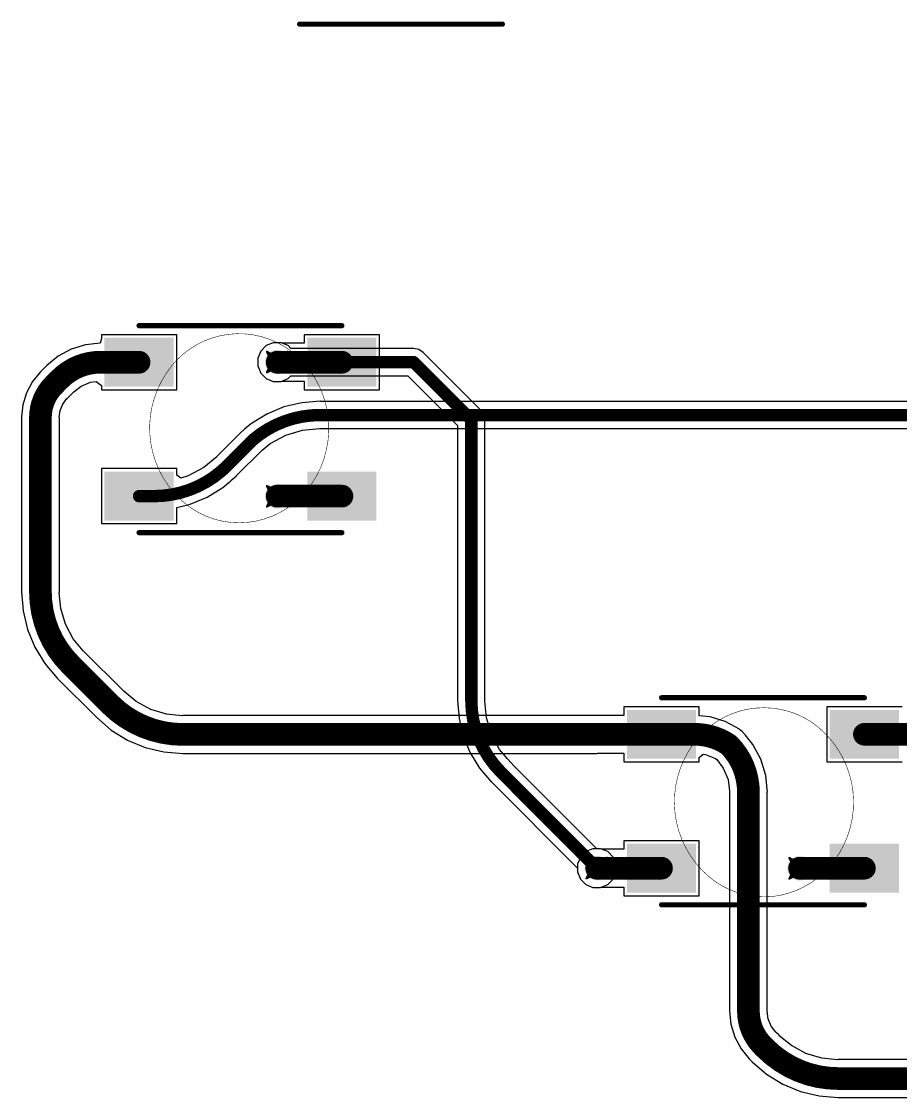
# Model space of a CAD drawing. Header units: inches. Extents: x -11 to 1110, y -7 to 455.
# Drawn here: x 484.44 to 506.11, y 206.9 to 233.42 of the extents above; entities that cross this region are included whole.
import ezdxf

# ---------------------------------------------------------------- set-up
doc = ezdxf.new("R2010")
doc.units = ezdxf.units.IN
for name, color, linetype in [('Bottom Layer', 5, 'Continuous'), ('Drill Drawing', 1, 'Continuous'), ('Mechanical 7', 56, 'Continuous'), ('Top Layer', 1, 'Continuous'), ('Top Overlay', 2, 'Continuous'), ('Top Paste', 8, 'Continuous'), ('Top Solder', 216, 'Continuous'), ('Via Holes', 16, 'Continuous')]:
    doc.layers.add(name, color=color, linetype=linetype)

msp = doc.modelspace()

# ---------------------------------------------------------------- hatches: boundary and pattern name
at = {"layer": 'Bottom Layer'}
h = msp.add_hatch(color=5, dxfattribs=at)
edge = h.paths.add_edge_path()
edge.add_arc((490.746, 225.028), 0.3, 0, 360)
h = msp.add_hatch(color=5, dxfattribs=at)
edge = h.paths.add_edge_path()
edge.add_arc((490.746, 221.721), 0.3, 0, 360)
h = msp.add_hatch(color=5, dxfattribs=at)
edge = h.paths.add_edge_path()
edge.add_arc((498.624, 212.558), 0.3, 0, 360)
h = msp.add_hatch(color=5, dxfattribs=at)
edge = h.paths.add_edge_path()
edge.add_arc((503.624, 212.551), 0.3, 0, 360)
at = {"layer": 'Top Layer'}
for points in [[(486.592, 225.524), (488.092, 225.524), (488.092, 224.524), (486.592, 224.524)], [(493.092, 224.524), (491.592, 224.524), (491.592, 225.524), (493.092, 225.524)], [(486.592, 222.224), (488.092, 222.224), (488.092, 221.224), (486.592, 221.224)], [(491.592, 222.224), (493.092, 222.224), (493.092, 221.224), (491.592, 221.224)], [(499.47, 216.355), (500.97, 216.355), (500.97, 215.355), (499.47, 215.355)], [(505.97, 215.355), (504.47, 215.355), (504.47, 216.355), (505.97, 216.355)], [(499.47, 213.055), (500.97, 213.055), (500.97, 212.055), (499.47, 212.055)], [(504.47, 213.055), (505.97, 213.055), (505.97, 212.055), (504.47, 212.055)]]:
    msp.add_hatch(color=1, dxfattribs=at).paths.add_polyline_path(points)
h = msp.add_hatch(color=1, dxfattribs=at)
edge = h.paths.add_edge_path()
edge.add_arc((490.746, 225.028), 0.3, 0, 360)
h = msp.add_hatch(color=1, dxfattribs=at)
edge = h.paths.add_edge_path()
edge.add_arc((490.746, 221.721), 0.3, 0, 360)
h = msp.add_hatch(color=1, dxfattribs=at)
edge = h.paths.add_edge_path()
edge.add_arc((498.624, 212.558), 0.3, 0, 360)
h = msp.add_hatch(color=1, dxfattribs=at)
edge = h.paths.add_edge_path()
edge.add_arc((503.624, 212.551), 0.3, 0, 360)
at = {"layer": 'Top Paste'}
for points in [[(486.592, 225.524), (488.092, 225.524), (488.092, 224.524), (486.592, 224.524)], [(493.092, 224.524), (491.592, 224.524), (491.592, 225.524), (493.092, 225.524)], [(486.592, 222.224), (488.092, 222.224), (488.092, 221.224), (486.592, 221.224)], [(491.592, 222.224), (493.092, 222.224), (493.092, 221.224), (491.592, 221.224)], [(499.47, 216.355), (500.97, 216.355), (500.97, 215.355), (499.47, 215.355)], [(505.97, 215.355), (504.47, 215.355), (504.47, 216.355), (505.97, 216.355)], [(499.47, 213.055), (500.97, 213.055), (500.97, 212.055), (499.47, 212.055)], [(504.47, 213.055), (505.97, 213.055), (505.97, 212.055), (504.47, 212.055)]]:
    msp.add_hatch(color=8, dxfattribs=at).paths.add_polyline_path(points)
at = {"layer": 'Top Solder'}
for points in [[(486.49, 225.626), (488.194, 225.626), (488.194, 224.423), (486.49, 224.423)], [(493.194, 224.423), (491.49, 224.423), (491.49, 225.626), (493.194, 225.626)], [(486.49, 222.326), (488.194, 222.326), (488.194, 221.123), (486.49, 221.123)], [(491.49, 222.326), (493.194, 222.326), (493.194, 221.123), (491.49, 221.123)], [(499.368, 216.456), (501.071, 216.456), (501.071, 215.253), (499.368, 215.253)], [(506.071, 215.253), (504.368, 215.253), (504.368, 216.456), (506.071, 216.456)], [(499.368, 213.156), (501.071, 213.156), (501.071, 211.953), (499.368, 211.953)], [(504.368, 213.156), (506.071, 213.156), (506.071, 211.953), (504.368, 211.953)]]:
    msp.add_hatch(color=216, dxfattribs=at).paths.add_polyline_path(points)
at = {"layer": 'Via Holes'}
h = msp.add_hatch(color=7, dxfattribs=at)
edge = h.paths.add_edge_path()
edge.add_arc((490.746, 225.028), 0.15, 0, 360)
h = msp.add_hatch(color=7, dxfattribs=at)
edge = h.paths.add_edge_path()
edge.add_arc((490.746, 221.721), 0.15, 0, 360)
h = msp.add_hatch(color=7, dxfattribs=at)
edge = h.paths.add_edge_path()
edge.add_arc((498.624, 212.558), 0.15, 0, 360)
h = msp.add_hatch(color=7, dxfattribs=at)
edge = h.paths.add_edge_path()
edge.add_arc((503.624, 212.551), 0.15, 0, 360)

# ---------------------------------------------------------------- linework, layer by layer
at = {"layer": 'Bottom Layer'}
for p, q in [((490.476, 225.433), (490.341, 225.298)), ((490.651, 225.505), (490.476, 225.433)), ((490.841, 225.505), (490.651, 225.505)), ((491.017, 225.433), (490.841, 225.505)), ((491.085, 225.364), (491.017, 225.433)), ((490.341, 225.298), (490.269, 225.123)), ((490.269, 225.123), (490.269, 224.933)), ((494.107, 225.364), (491.085, 225.364)), ((494.236, 225.339), (494.107, 225.364)), ((494.345, 225.266), (494.236, 225.339)), ((495.77, 223.841), (494.345, 225.266)), ((490.269, 224.933), (490.341, 224.757)), ((490.341, 224.757), (490.476, 224.623)), ((490.476, 224.623), (490.651, 224.55)), ((490.841, 224.55), (491.017, 224.623)), ((491.017, 224.623), (491.085, 224.691)), ((491.085, 224.691), (493.967, 224.691)), ((493.967, 224.691), (495.195, 223.463)), ((490.651, 224.55), (490.841, 224.55)), ((495.843, 223.732), (495.77, 223.841)), ((495.868, 223.603), (495.843, 223.732)), ((495.868, 216.687), (495.868, 223.603)), ((495.195, 223.463), (495.195, 216.687)), ((495.195, 216.687), (495.193, 216.687)), ((495.193, 216.687), (495.228, 216.243)), ((495.865, 216.673), (495.868, 216.687)), ((495.906, 216.264), (495.865, 216.673)), ((495.228, 216.243), (495.332, 215.809)), ((496.029, 215.857), (495.906, 216.264)), ((496.23, 215.482), (496.029, 215.857)), ((495.332, 215.809), (495.502, 215.397)), ((495.502, 215.397), (495.735, 215.017)), ((496.421, 215.249), (496.23, 215.482)), ((496.503, 215.156), (496.421, 215.249)), ((496.591, 215.068), (496.503, 215.156)), ((498.622, 213.036), (496.591, 215.068)), ((495.735, 215.017), (496.025, 214.678)), ((496.025, 214.678), (496.027, 214.68)), ((496.027, 214.68), (496.027, 214.68)), ((496.027, 214.68), (498.146, 212.56)), ((498.719, 213.036), (498.622, 213.036)), ((498.895, 212.963), (498.719, 213.036)), ((499.029, 212.829), (498.895, 212.963)), ((499.102, 212.653), (499.029, 212.829)), ((498.146, 212.56), (498.146, 212.463)), ((498.146, 212.463), (498.219, 212.288)), ((499.029, 212.288), (499.102, 212.463)), ((499.102, 212.463), (499.102, 212.653)), ((498.219, 212.288), (498.354, 212.153)), ((498.354, 212.153), (498.529, 212.08)), ((498.719, 212.08), (498.895, 212.153)), ((498.895, 212.153), (499.029, 212.288)), ((498.529, 212.08), (498.719, 212.08))]:
    msp.add_line(p, q, dxfattribs=at)
for points in [[(490.746, 225.028, 0.305, 0.305, 0), (494.107, 225.028, 0.305, 0.305, 0)], [(494.107, 225.028, 0.305, 0.305, 0), (495.532, 223.603, 0.305, 0.305, 0)], [(495.532, 216.687, 0.305, 0.305, 0), (495.532, 223.603, 0.305, 0.305, 0)], [(496.265, 214.918, 0.305, 0.305, -0.198912), (495.532, 216.687, 0.305, 0.305, 0)], [(496.265, 214.918, 0.305, 0.305, 0), (498.624, 212.558, 0.305, 0.305, 0)]]:
    msp.add_lwpolyline(points, format="xyseb", dxfattribs=at)
for points in [[(490.67, 225.028, 0.152, 0.152, 1), (490.823, 225.028, 0.152, 0.152, 1)], [(494.031, 225.028, 0.152, 0.152, 1), (494.183, 225.028, 0.152, 0.152, 1)], [(494.031, 225.028, 0.152, 0.152, 1), (494.183, 225.028, 0.152, 0.152, 1)], [(495.455, 223.603, 0.152, 0.152, 1), (495.608, 223.603, 0.152, 0.152, 1)], [(495.455, 223.603, 0.152, 0.152, 1), (495.608, 223.603, 0.152, 0.152, 1)], [(495.455, 216.687, 0.152, 0.152, 1), (495.608, 216.687, 0.152, 0.152, 1)], [(495.455, 216.687, 0.152, 0.152, 1), (495.608, 216.687, 0.152, 0.152, 1)], [(496.188, 214.918, 0.152, 0.152, 1), (496.341, 214.918, 0.152, 0.152, 1)], [(496.188, 214.918, 0.152, 0.152, 1), (496.341, 214.918, 0.152, 0.152, 1)], [(498.548, 212.558, 0.152, 0.152, 1), (498.7, 212.558, 0.152, 0.152, 1)]]:
    msp.add_lwpolyline(points, format="xyseb", close=True, dxfattribs=at)
at = {"layer": 'Drill Drawing'}
for points in [[(490.492, 225.282, 0.0508, 0.0508, 0), (490.746, 225.155, 0.0508, 0.0508, 0)], [(490.492, 225.282, 0.0508, 0.0508, 0), (490.619, 225.028, 0.0508, 0.0508, 0)], [(490.746, 225.155, 0.0508, 0.0508, 0), (491, 225.282, 0.0508, 0.0508, 0)], [(490.873, 225.028, 0.0508, 0.0508, 0), (491, 225.282, 0.0508, 0.0508, 0)], [(490.492, 224.774, 0.0508, 0.0508, 0), (490.619, 225.028, 0.0508, 0.0508, 0)], [(490.492, 224.774, 0.0508, 0.0508, 0), (490.746, 224.901, 0.0508, 0.0508, 0)], [(490.746, 224.901, 0.0508, 0.0508, 0), (491, 224.774, 0.0508, 0.0508, 0)], [(490.873, 225.028, 0.0508, 0.0508, 0), (491, 224.774, 0.0508, 0.0508, 0)], [(490.492, 221.975, 0.0508, 0.0508, 0), (490.746, 221.848, 0.0508, 0.0508, 0)], [(490.492, 221.975, 0.0508, 0.0508, 0), (490.619, 221.721, 0.0508, 0.0508, 0)], [(490.746, 221.848, 0.0508, 0.0508, 0), (491, 221.975, 0.0508, 0.0508, 0)], [(490.873, 221.721, 0.0508, 0.0508, 0), (491, 221.975, 0.0508, 0.0508, 0)], [(490.492, 221.467, 0.0508, 0.0508, 0), (490.619, 221.721, 0.0508, 0.0508, 0)], [(490.873, 221.721, 0.0508, 0.0508, 0), (491, 221.467, 0.0508, 0.0508, 0)], [(490.492, 221.467, 0.0508, 0.0508, 0), (490.746, 221.594, 0.0508, 0.0508, 0)], [(490.746, 221.594, 0.0508, 0.0508, 0), (491, 221.467, 0.0508, 0.0508, 0)], [(498.37, 212.812, 0.0508, 0.0508, 0), (498.624, 212.685, 0.0508, 0.0508, 0)], [(498.37, 212.812, 0.0508, 0.0508, 0), (498.497, 212.558, 0.0508, 0.0508, 0)], [(498.624, 212.685, 0.0508, 0.0508, 0), (498.878, 212.812, 0.0508, 0.0508, 0)], [(498.751, 212.558, 0.0508, 0.0508, 0), (498.878, 212.812, 0.0508, 0.0508, 0)], [(503.37, 212.805, 0.0508, 0.0508, 0), (503.624, 212.678, 0.0508, 0.0508, 0)], [(503.37, 212.805, 0.0508, 0.0508, 0), (503.497, 212.551, 0.0508, 0.0508, 0)], [(503.624, 212.678, 0.0508, 0.0508, 0), (503.878, 212.805, 0.0508, 0.0508, 0)], [(503.751, 212.551, 0.0508, 0.0508, 0), (503.878, 212.805, 0.0508, 0.0508, 0)], [(498.37, 212.304, 0.0508, 0.0508, 0), (498.497, 212.558, 0.0508, 0.0508, 0)], [(498.37, 212.304, 0.0508, 0.0508, 0), (498.624, 212.431, 0.0508, 0.0508, 0)], [(498.624, 212.431, 0.0508, 0.0508, 0), (498.878, 212.304, 0.0508, 0.0508, 0)], [(498.751, 212.558, 0.0508, 0.0508, 0), (498.878, 212.304, 0.0508, 0.0508, 0)], [(503.37, 212.297, 0.0508, 0.0508, 0), (503.497, 212.551, 0.0508, 0.0508, 0)], [(503.37, 212.297, 0.0508, 0.0508, 0), (503.624, 212.424, 0.0508, 0.0508, 0)], [(503.624, 212.424, 0.0508, 0.0508, 0), (503.878, 212.297, 0.0508, 0.0508, 0)], [(503.751, 212.551, 0.0508, 0.0508, 0), (503.878, 212.297, 0.0508, 0.0508, 0)]]:
    msp.add_lwpolyline(points, format="xyseb", dxfattribs=at)
for points in [[(490.48, 225.282, 0.0254, 0.0254, 1), (490.505, 225.282, 0.0254, 0.0254, 1)], [(490.48, 225.282, 0.0254, 0.0254, 1), (490.505, 225.282, 0.0254, 0.0254, 1)], [(490.734, 225.155, 0.0254, 0.0254, 1), (490.759, 225.155, 0.0254, 0.0254, 1)], [(490.734, 225.155, 0.0254, 0.0254, 1), (490.759, 225.155, 0.0254, 0.0254, 1)], [(490.988, 225.282, 0.0254, 0.0254, 1), (491.013, 225.282, 0.0254, 0.0254, 1)], [(490.988, 225.282, 0.0254, 0.0254, 1), (491.013, 225.282, 0.0254, 0.0254, 1)], [(490.607, 225.028, 0.0254, 0.0254, 1), (490.632, 225.028, 0.0254, 0.0254, 1)], [(490.607, 225.028, 0.0254, 0.0254, 1), (490.632, 225.028, 0.0254, 0.0254, 1)], [(490.734, 224.901, 0.0254, 0.0254, 1), (490.759, 224.901, 0.0254, 0.0254, 1)], [(490.734, 224.901, 0.0254, 0.0254, 1), (490.759, 224.901, 0.0254, 0.0254, 1)], [(490.861, 225.028, 0.0254, 0.0254, 1), (490.886, 225.028, 0.0254, 0.0254, 1)], [(490.861, 225.028, 0.0254, 0.0254, 1), (490.886, 225.028, 0.0254, 0.0254, 1)], [(490.48, 224.774, 0.0254, 0.0254, 1), (490.505, 224.774, 0.0254, 0.0254, 1)], [(490.48, 224.774, 0.0254, 0.0254, 1), (490.505, 224.774, 0.0254, 0.0254, 1)], [(490.988, 224.774, 0.0254, 0.0254, 1), (491.013, 224.774, 0.0254, 0.0254, 1)], [(490.988, 224.774, 0.0254, 0.0254, 1), (491.013, 224.774, 0.0254, 0.0254, 1)], [(490.48, 221.975, 0.0254, 0.0254, 1), (490.505, 221.975, 0.0254, 0.0254, 1)], [(490.48, 221.975, 0.0254, 0.0254, 1), (490.505, 221.975, 0.0254, 0.0254, 1)], [(490.988, 221.975, 0.0254, 0.0254, 1), (491.013, 221.975, 0.0254, 0.0254, 1)], [(490.988, 221.975, 0.0254, 0.0254, 1), (491.013, 221.975, 0.0254, 0.0254, 1)], [(490.607, 221.721, 0.0254, 0.0254, 1), (490.632, 221.721, 0.0254, 0.0254, 1)], [(490.607, 221.721, 0.0254, 0.0254, 1), (490.632, 221.721, 0.0254, 0.0254, 1)], [(490.734, 221.848, 0.0254, 0.0254, 1), (490.759, 221.848, 0.0254, 0.0254, 1)], [(490.734, 221.848, 0.0254, 0.0254, 1), (490.759, 221.848, 0.0254, 0.0254, 1)], [(490.861, 221.721, 0.0254, 0.0254, 1), (490.886, 221.721, 0.0254, 0.0254, 1)], [(490.861, 221.721, 0.0254, 0.0254, 1), (490.886, 221.721, 0.0254, 0.0254, 1)], [(490.48, 221.467, 0.0254, 0.0254, 1), (490.505, 221.467, 0.0254, 0.0254, 1)], [(490.48, 221.467, 0.0254, 0.0254, 1), (490.505, 221.467, 0.0254, 0.0254, 1)], [(490.734, 221.594, 0.0254, 0.0254, 1), (490.759, 221.594, 0.0254, 0.0254, 1)], [(490.734, 221.594, 0.0254, 0.0254, 1), (490.759, 221.594, 0.0254, 0.0254, 1)], [(490.988, 221.467, 0.0254, 0.0254, 1), (491.013, 221.467, 0.0254, 0.0254, 1)], [(490.988, 221.467, 0.0254, 0.0254, 1), (491.013, 221.467, 0.0254, 0.0254, 1)], [(498.357, 212.812, 0.0254, 0.0254, 1), (498.383, 212.812, 0.0254, 0.0254, 1)], [(498.357, 212.812, 0.0254, 0.0254, 1), (498.383, 212.812, 0.0254, 0.0254, 1)], [(498.611, 212.685, 0.0254, 0.0254, 1), (498.637, 212.685, 0.0254, 0.0254, 1)], [(498.611, 212.685, 0.0254, 0.0254, 1), (498.637, 212.685, 0.0254, 0.0254, 1)], [(498.865, 212.812, 0.0254, 0.0254, 1), (498.891, 212.812, 0.0254, 0.0254, 1)], [(498.865, 212.812, 0.0254, 0.0254, 1), (498.891, 212.812, 0.0254, 0.0254, 1)], [(503.357, 212.805, 0.0254, 0.0254, 1), (503.383, 212.805, 0.0254, 0.0254, 1)], [(503.357, 212.805, 0.0254, 0.0254, 1), (503.383, 212.805, 0.0254, 0.0254, 1)], [(503.611, 212.678, 0.0254, 0.0254, 1), (503.637, 212.678, 0.0254, 0.0254, 1)], [(503.611, 212.678, 0.0254, 0.0254, 1), (503.637, 212.678, 0.0254, 0.0254, 1)], [(503.865, 212.805, 0.0254, 0.0254, 1), (503.891, 212.805, 0.0254, 0.0254, 1)], [(503.865, 212.805, 0.0254, 0.0254, 1), (503.891, 212.805, 0.0254, 0.0254, 1)], [(498.484, 212.558, 0.0254, 0.0254, 1), (498.51, 212.558, 0.0254, 0.0254, 1)], [(498.484, 212.558, 0.0254, 0.0254, 1), (498.51, 212.558, 0.0254, 0.0254, 1)], [(498.611, 212.431, 0.0254, 0.0254, 1), (498.637, 212.431, 0.0254, 0.0254, 1)], [(498.611, 212.431, 0.0254, 0.0254, 1), (498.637, 212.431, 0.0254, 0.0254, 1)], [(498.738, 212.558, 0.0254, 0.0254, 1), (498.764, 212.558, 0.0254, 0.0254, 1)], [(498.738, 212.558, 0.0254, 0.0254, 1), (498.764, 212.558, 0.0254, 0.0254, 1)], [(503.484, 212.551, 0.0254, 0.0254, 1), (503.51, 212.551, 0.0254, 0.0254, 1)], [(503.484, 212.551, 0.0254, 0.0254, 1), (503.51, 212.551, 0.0254, 0.0254, 1)], [(503.611, 212.424, 0.0254, 0.0254, 1), (503.637, 212.424, 0.0254, 0.0254, 1)], [(503.611, 212.424, 0.0254, 0.0254, 1), (503.637, 212.424, 0.0254, 0.0254, 1)], [(503.738, 212.551, 0.0254, 0.0254, 1), (503.764, 212.551, 0.0254, 0.0254, 1)], [(503.738, 212.551, 0.0254, 0.0254, 1), (503.764, 212.551, 0.0254, 0.0254, 1)], [(498.357, 212.304, 0.0254, 0.0254, 1), (498.383, 212.304, 0.0254, 0.0254, 1)], [(498.357, 212.304, 0.0254, 0.0254, 1), (498.383, 212.304, 0.0254, 0.0254, 1)], [(498.865, 212.304, 0.0254, 0.0254, 1), (498.891, 212.304, 0.0254, 0.0254, 1)], [(498.865, 212.304, 0.0254, 0.0254, 1), (498.891, 212.304, 0.0254, 0.0254, 1)], [(503.357, 212.297, 0.0254, 0.0254, 1), (503.383, 212.297, 0.0254, 0.0254, 1)], [(503.357, 212.297, 0.0254, 0.0254, 1), (503.383, 212.297, 0.0254, 0.0254, 1)], [(503.865, 212.297, 0.0254, 0.0254, 1), (503.891, 212.297, 0.0254, 0.0254, 1)], [(503.865, 212.297, 0.0254, 0.0254, 1), (503.891, 212.297, 0.0254, 0.0254, 1)]]:
    msp.add_lwpolyline(points, format="xyseb", close=True, dxfattribs=at)
at = {"layer": 'Mechanical 7'}
for points in [[(488.016, 224.754, 0.0127, 0.0127, -0.43646), (491.096, 225.293, 0.0127, 0.0127, 0)], [(491.096, 225.293, 0.0127, 0.0127, -0.393114), (491.603, 222.038, 0.0127, 0.0127, 0)], [(488.525, 221.503, 0.0127, 0.0127, -0.392978), (488.016, 224.754, 0.0127, 0.0127, 0)], [(491.603, 222.038, 0.0127, 0.0127, -0.250221), (489.808, 221.066, 0.0127, 0.0127, 0)], [(489.808, 221.066, 0.0127, 0.0127, -0.164596), (488.525, 221.503, 0.0127, 0.0127, 0)], [(500.883, 215.433, 0.0127, 0.0127, -0.435338), (503.929, 216.148, 0.0127, 0.0127, 0)], [(503.929, 216.148, 0.0127, 0.0127, -0.39417), (504.606, 212.932, 0.0127, 0.0127, 0)], [(501.56, 212.214, 0.0127, 0.0127, -0.393778), (500.883, 215.433, 0.0127, 0.0127, 0)], [(504.606, 212.932, 0.0127, 0.0127, -0.209893), (503.177, 211.894, 0.0127, 0.0127, 0)], [(502.743, 211.849, 0.0127, 0.0127, -0.150126), (501.56, 212.214, 0.0127, 0.0127, 0)], [(503.177, 211.894, 0.0127, 0.0127, -0.052097), (502.743, 211.849, 0.0127, 0.0127, 0)]]:
    msp.add_lwpolyline(points, format="xyseb", dxfattribs=at)
for points in [[(491.093, 225.293, 0.00635, 0.00635, 1), (491.099, 225.293, 0.00635, 0.00635, 1)], [(491.093, 225.293, 0.00635, 0.00635, 1), (491.099, 225.293, 0.00635, 0.00635, 1)], [(488.013, 224.754, 0.00635, 0.00635, 1), (488.019, 224.754, 0.00635, 0.00635, 1)], [(488.013, 224.754, 0.00635, 0.00635, 1), (488.019, 224.754, 0.00635, 0.00635, 1)], [(491.6, 222.038, 0.00635, 0.00635, 1), (491.606, 222.038, 0.00635, 0.00635, 1)], [(491.6, 222.038, 0.00635, 0.00635, 1), (491.606, 222.038, 0.00635, 0.00635, 1)], [(488.522, 221.503, 0.00635, 0.00635, 1), (488.529, 221.503, 0.00635, 0.00635, 1)], [(488.522, 221.503, 0.00635, 0.00635, 1), (488.529, 221.503, 0.00635, 0.00635, 1)], [(489.805, 221.066, 0.00635, 0.00635, 1), (489.811, 221.066, 0.00635, 0.00635, 1)], [(489.805, 221.066, 0.00635, 0.00635, 1), (489.811, 221.066, 0.00635, 0.00635, 1)], [(503.926, 216.148, 0.00635, 0.00635, 1), (503.932, 216.148, 0.00635, 0.00635, 1)], [(503.926, 216.148, 0.00635, 0.00635, 1), (503.932, 216.148, 0.00635, 0.00635, 1)], [(500.88, 215.433, 0.00635, 0.00635, 1), (500.886, 215.433, 0.00635, 0.00635, 1)], [(500.88, 215.433, 0.00635, 0.00635, 1), (500.886, 215.433, 0.00635, 0.00635, 1)], [(504.603, 212.932, 0.00635, 0.00635, 1), (504.609, 212.932, 0.00635, 0.00635, 1)], [(504.603, 212.932, 0.00635, 0.00635, 1), (504.609, 212.932, 0.00635, 0.00635, 1)], [(501.556, 212.214, 0.00635, 0.00635, 1), (501.563, 212.214, 0.00635, 0.00635, 1)], [(501.556, 212.214, 0.00635, 0.00635, 1), (501.563, 212.214, 0.00635, 0.00635, 1)], [(503.174, 211.894, 0.00635, 0.00635, 1), (503.18, 211.894, 0.00635, 0.00635, 1)], [(503.174, 211.894, 0.00635, 0.00635, 1), (503.18, 211.894, 0.00635, 0.00635, 1)], [(502.74, 211.849, 0.00635, 0.00635, 1), (502.746, 211.849, 0.00635, 0.00635, 1)], [(502.74, 211.849, 0.00635, 0.00635, 1), (502.746, 211.849, 0.00635, 0.00635, 1)]]:
    msp.add_lwpolyline(points, format="xyseb", close=True, dxfattribs=at)
at = {"layer": 'Top Layer'}
for p, q in [((488.27, 225.702), (486.414, 225.702)), ((486.414, 225.702), (486.414, 225.606)), ((488.27, 224.346), (488.27, 225.702)), ((493.27, 225.702), (491.414, 225.702)), ((491.414, 225.702), (491.414, 225.49)), ((493.27, 224.346), (493.27, 225.702)), ((486.022, 225.455), (485.672, 225.348)), ((486.387, 225.49), (486.022, 225.455)), ((486.414, 225.606), (486.387, 225.49)), ((490.476, 225.433), (490.341, 225.298)), ((490.651, 225.505), (490.476, 225.433)), ((490.841, 225.505), (490.651, 225.505)), ((490.878, 225.49), (490.841, 225.505)), ((491.414, 225.49), (490.878, 225.49)), ((485.349, 225.176), (485.066, 224.943)), ((485.672, 225.348), (485.349, 225.176)), ((490.341, 225.298), (490.269, 225.123)), ((490.269, 225.123), (490.269, 224.933)), ((485.066, 224.943), (484.912, 224.789)), ((485.066, 224.943), (485.066, 224.943)), ((490.269, 224.933), (490.341, 224.757)), ((484.905, 224.779), (484.715, 224.547)), ((484.912, 224.789), (484.905, 224.779)), ((490.341, 224.757), (490.476, 224.623)), ((490.476, 224.623), (490.651, 224.55)), ((484.715, 224.547), (484.568, 224.272)), ((485.732, 224.295), (485.917, 224.436)), ((485.917, 224.436), (486.143, 224.53)), ((486.143, 224.53), (486.287, 224.549)), ((486.287, 224.549), (486.414, 224.449)), ((486.414, 224.449), (486.414, 224.346)), ((486.414, 224.346), (488.27, 224.346)), ((490.651, 224.55), (490.841, 224.55)), ((490.841, 224.55), (490.861, 224.558)), ((490.861, 224.558), (491.414, 224.558)), ((491.414, 224.558), (491.414, 224.346)), ((491.414, 224.346), (493.27, 224.346)), ((484.568, 224.272), (484.477, 223.973)), ((485.464, 223.994), (485.566, 224.127)), ((485.566, 224.127), (485.571, 224.13)), ((485.571, 224.13), (485.725, 224.284)), ((485.725, 224.284), (485.732, 224.295)), ((491.802, 224.062), (491.352, 224.027)), ((491.802, 224.06), (491.802, 224.062)), ((589.093, 224.06), (491.802, 224.06)), ((484.477, 223.973), (484.448, 223.675)), ((485.376, 223.668), (485.398, 223.834)), ((485.398, 223.834), (485.464, 223.994)), ((490.912, 223.921), (490.495, 223.748)), ((491.352, 224.027), (490.912, 223.921)), ((484.448, 223.675), (484.445, 223.663)), ((484.445, 223.663), (484.445, 219.365)), ((485.378, 223.663), (485.376, 223.668)), ((485.378, 219.365), (485.378, 223.663)), ((490.495, 223.748), (490.11, 223.512)), ((489.852, 223.289), (489.269, 222.706)), ((489.921, 223.358), (489.852, 223.289)), ((489.944, 223.374), (489.921, 223.358)), ((490.041, 223.454), (489.944, 223.374)), ((490.11, 223.512), (490.041, 223.454)), ((490.957, 223.223), (491.371, 223.349)), ((491.371, 223.349), (491.787, 223.389)), ((491.787, 223.389), (491.802, 223.387)), ((491.802, 223.387), (589.093, 223.387)), ((490.38, 222.859), (490.575, 223.019)), ((490.575, 223.019), (490.957, 223.223)), ((489.745, 222.23), (490.374, 222.859)), ((490.374, 222.859), (490.38, 222.859)), ((490.38, 222.859), (490.38, 222.859)), ((490.38, 222.859), (490.38, 222.859)), ((489.26, 222.694), (488.937, 222.429)), ((489.269, 222.706), (489.26, 222.694)), ((488.27, 222.402), (486.414, 222.402)), ((486.414, 222.402), (486.414, 221.046)), ((488.27, 222.244), (488.27, 222.402)), ((488.372, 222.169), (488.27, 222.244)), ((488.556, 222.225), (488.372, 222.169)), ((488.937, 222.429), (488.556, 222.225)), ((489.603, 222.106), (489.747, 222.228)), ((489.747, 222.228), (489.745, 222.23)), ((489.403, 221.935), (489.554, 222.064)), ((489.554, 222.064), (489.592, 222.089)), ((489.592, 222.089), (489.603, 222.106)), ((488.6, 221.526), (489.018, 221.699)), ((489.018, 221.699), (489.403, 221.935)), ((488.27, 221.447), (488.6, 221.526)), ((488.27, 221.046), (488.27, 221.447)), ((486.414, 221.046), (488.27, 221.046)), ((484.445, 219.365), (484.445, 219.365)), ((484.445, 219.365), (484.482, 218.895)), ((485.373, 219.344), (485.378, 219.365)), ((485.411, 218.959), (485.373, 219.344)), ((484.482, 218.895), (484.592, 218.436)), ((485.53, 218.569), (485.411, 218.959)), ((485.722, 218.209), (485.53, 218.569)), ((484.592, 218.436), (484.773, 218)), ((484.773, 218), (485.019, 217.598)), ((485.967, 217.911), (485.722, 218.209)), ((485.985, 217.899), (485.967, 217.911)), ((486.959, 216.925), (485.985, 217.899)), ((485.019, 217.598), (485.326, 217.239)), ((485.326, 217.239), (485.326, 217.239)), ((485.326, 217.239), (486.299, 216.266)), ((486.971, 216.907), (486.959, 216.925)), ((487.269, 216.662), (486.971, 216.907)), ((487.629, 216.47), (487.269, 216.662)), ((488.019, 216.351), (487.629, 216.47)), ((501.148, 216.533), (499.292, 216.533)), ((499.292, 216.533), (499.292, 216.321)), ((501.148, 216.311), (501.148, 216.533)), ((506.148, 216.533), (504.292, 216.533)), ((504.292, 216.533), (504.292, 215.177)), ((486.299, 216.266), (486.299, 216.266)), ((486.299, 216.266), (486.299, 216.266)), ((486.299, 216.266), (486.658, 215.959)), ((488.404, 216.313), (488.019, 216.351)), ((488.425, 216.318), (488.404, 216.313)), ((498.607, 216.318), (488.425, 216.318)), ((498.624, 216.321), (498.607, 216.318)), ((499.292, 216.321), (498.624, 216.321)), ((501.419, 216.284), (501.148, 216.311)), ((501.786, 216.173), (501.419, 216.284)), ((502.034, 216.04), (501.786, 216.173)), ((486.658, 215.959), (487.06, 215.713)), ((502.124, 215.992), (502.034, 216.04)), ((502.143, 215.976), (502.124, 215.992)), ((502.209, 215.926), (502.143, 215.976)), ((502.287, 215.831), (502.209, 215.926)), ((487.06, 215.713), (487.496, 215.532)), ((502.472, 215.605), (502.287, 215.831)), ((502.668, 215.24), (502.472, 215.605)), ((487.496, 215.532), (487.955, 215.422)), ((487.955, 215.422), (488.425, 215.385)), ((488.425, 215.385), (488.425, 215.385)), ((488.425, 215.385), (498.624, 215.385)), ((498.624, 215.385), (498.641, 215.389)), ((498.641, 215.389), (499.292, 215.389)), ((499.292, 215.389), (499.292, 215.177)), ((501.148, 215.283), (501.243, 215.367)), ((501.243, 215.367), (501.304, 215.359)), ((501.304, 215.359), (501.552, 215.256)), ((499.292, 215.177), (501.148, 215.177)), ((501.148, 215.177), (501.148, 215.283)), ((501.552, 215.256), (501.582, 215.232)), ((501.582, 215.232), (501.742, 215.024)), ((502.788, 214.843), (502.668, 215.24)), ((504.292, 215.177), (506.148, 215.177)), ((501.742, 215.024), (501.861, 214.738)), ((502.805, 214.666), (502.788, 214.843)), ((501.861, 214.738), (501.899, 214.45)), ((502.819, 214.599), (502.805, 214.666)), ((502.814, 214.577), (502.819, 214.599)), ((502.829, 214.43), (502.814, 214.577)), ((501.899, 214.45), (501.895, 214.43)), ((501.895, 214.43), (501.895, 209.037)), ((502.827, 209.037), (502.827, 214.43)), ((502.827, 214.43), (502.829, 214.43)), ((501.148, 213.233), (499.292, 213.233)), ((499.292, 213.233), (499.292, 213.021)), ((501.148, 211.877), (501.148, 213.233)), ((498.354, 212.963), (498.219, 212.829)), ((498.529, 213.036), (498.354, 212.963)), ((498.719, 213.036), (498.529, 213.036)), ((498.756, 213.021), (498.719, 213.036)), ((499.292, 213.021), (498.756, 213.021)), ((498.219, 212.829), (498.146, 212.653)), ((498.146, 212.653), (498.146, 212.463)), ((498.146, 212.463), (498.219, 212.288)), ((498.219, 212.288), (498.354, 212.153)), ((498.354, 212.153), (498.529, 212.08)), ((498.529, 212.08), (498.719, 212.08)), ((498.719, 212.08), (498.739, 212.089)), ((498.739, 212.089), (499.292, 212.089)), ((499.292, 212.089), (499.292, 211.877)), ((499.292, 211.877), (501.148, 211.877)), ((501.895, 209.037), (501.897, 209.028)), ((501.897, 209.028), (501.928, 208.709)), ((502.826, 209.029), (502.827, 209.037)), ((502.85, 208.843), (502.826, 209.029)), ((501.928, 208.709), (502.024, 208.394)), ((502.925, 208.662), (502.85, 208.843)), ((503.04, 208.513), (502.925, 208.662)), ((503.046, 208.508), (503.04, 208.513)), ((503.11, 208.445), (503.046, 208.508)), ((503.122, 208.427), (503.11, 208.445)), ((503.42, 208.182), (503.122, 208.427)), ((502.024, 208.394), (502.179, 208.104)), ((503.78, 207.989), (503.42, 208.182)), ((502.179, 208.104), (502.382, 207.856)), ((504.17, 207.871), (503.78, 207.989)), ((502.382, 207.856), (502.387, 207.849)), ((502.387, 207.849), (502.45, 207.786)), ((502.45, 207.786), (502.45, 207.785)), ((502.45, 207.785), (502.809, 207.479)), ((504.555, 207.833), (504.17, 207.871)), ((504.576, 207.837), (504.555, 207.833)), ((512.652, 207.837), (504.576, 207.837)), ((502.809, 207.479), (503.211, 207.232)), ((503.211, 207.232), (503.647, 207.052)), ((503.647, 207.052), (504.106, 206.942)), ((504.106, 206.942), (504.576, 206.905)), ((504.576, 206.905), (504.576, 206.905)), ((504.576, 206.905), (512.652, 206.905))]:
    msp.add_line(p, q, dxfattribs=at)
for points in [[(485.395, 224.614, 0.559, 0.559, -0.198912), (486.387, 225.024, 0.559, 0.559, 0)], [(486.387, 225.024, 0.559, 0.559, 0), (487.342, 225.024, 0.559, 0.559, 0)], [(490.746, 225.024, 0.559, 0.559, 0), (492.342, 225.024, 0.559, 0.559, 0)], [(485.242, 224.46, 0.559, 0.559, 0), (485.395, 224.614, 0.559, 0.559, 0)], [(484.911, 223.663, 0.559, 0.559, -0.198912), (485.242, 224.46, 0.559, 0.559, 0)], [(484.911, 219.365, 0.559, 0.559, 0), (484.911, 223.663, 0.559, 0.559, 0)], [(490.159, 223.12, 0.305, 0.305, -0.177705), (491.802, 223.723, 0.305, 0.305, 0)], [(491.802, 223.723, 0.305, 0.305, 0), (589.093, 223.723, 0.305, 0.305, 0)], [(489.507, 222.468, 0.305, 0.305, 0), (490.159, 223.12, 0.305, 0.305, 0)], [(489.354, 222.327, 0.305, 0.305, -0.177706), (487.711, 221.724, 0.305, 0.305, 0)], [(489.507, 222.468, 0.305, 0.305, -0.020483), (489.354, 222.327, 0.305, 0.305, 0)], [(490.746, 221.724, 0.559, 0.559, 0), (492.342, 221.724, 0.559, 0.559, 0)], [(487.342, 221.724, 0.305, 0.305, 0), (487.711, 221.724, 0.305, 0.305, 0)], [(485.655, 217.569, 0.559, 0.559, -0.198912), (484.911, 219.365, 0.559, 0.559, 0)], [(485.655, 217.569, 0.559, 0.559, 0), (486.629, 216.595, 0.559, 0.559, 0)], [(488.425, 215.851, 0.559, 0.559, -0.198912), (486.629, 216.595, 0.559, 0.559, 0)], [(488.425, 215.851, 0.559, 0.559, 0), (498.624, 215.851, 0.559, 0.559, 0)], [(498.624, 215.855, 0.559, 0.559, 0), (500.22, 215.855, 0.559, 0.559, 0)], [(500.22, 215.855, 0.559, 0.559, 0), (501.038, 215.855, 0.559, 0.559, 0)], [(501.038, 215.855, 0.559, 0.559, -0.151473), (501.88, 215.594, 0.559, 0.559, 0)], [(505.22, 215.855, 0.559, 0.559, 0), (506.815, 215.855, 0.559, 0.559, 0)], [(501.879, 215.595, 0.559, 0.559, -0.000353), (501.88, 215.594, 0.559, 0.559, 0)], [(501.88, 215.594, 0.559, 0.559, -0.171949), (502.352, 214.599, 0.559, 0.559, 0)], [(502.352, 214.599, 0.559, 0.559, -0.025719), (502.361, 214.43, 0.559, 0.559, 0)], [(502.361, 209.037, 0.559, 0.559, 0), (502.361, 214.43, 0.559, 0.559, 0)], [(498.624, 212.555, 0.559, 0.559, 0), (500.22, 212.555, 0.559, 0.559, 0)], [(503.624, 212.555, 0.559, 0.559, 0), (505.22, 212.555, 0.559, 0.559, 0)], [(502.717, 208.178, 0.559, 0.559, -0.198912), (502.361, 209.037, 0.559, 0.559, 0)], [(502.717, 208.178, 0.559, 0.559, 0), (502.78, 208.115, 0.559, 0.559, 0)], [(504.576, 207.371, 0.559, 0.559, -0.198912), (502.78, 208.115, 0.559, 0.559, 0)], [(504.576, 207.371, 0.559, 0.559, 0), (513.58, 207.371, 0.559, 0.559, 0)]]:
    msp.add_lwpolyline(points, format="xyseb", dxfattribs=at)
for points in [[(486.247, 225.024, 0.279, 0.279, 1), (486.526, 225.024, 0.279, 0.279, 1)], [(486.247, 225.024, 0.279, 0.279, 1), (486.526, 225.024, 0.279, 0.279, 1)], [(487.202, 225.024, 0.279, 0.279, 1), (487.482, 225.024, 0.279, 0.279, 1)], [(490.607, 225.024, 0.279, 0.279, 1), (490.886, 225.024, 0.279, 0.279, 1)], [(492.202, 225.024, 0.279, 0.279, 1), (492.482, 225.024, 0.279, 0.279, 1)], [(485.256, 224.614, 0.279, 0.279, 1), (485.535, 224.614, 0.279, 0.279, 1)], [(485.256, 224.614, 0.279, 0.279, 1), (485.535, 224.614, 0.279, 0.279, 1)], [(485.102, 224.46, 0.279, 0.279, 1), (485.381, 224.46, 0.279, 0.279, 1)], [(485.102, 224.46, 0.279, 0.279, 1), (485.381, 224.46, 0.279, 0.279, 1)], [(484.772, 223.663, 0.279, 0.279, 1), (485.051, 223.663, 0.279, 0.279, 1)], [(484.772, 223.663, 0.279, 0.279, 1), (485.051, 223.663, 0.279, 0.279, 1)], [(491.726, 223.723, 0.152, 0.152, 1), (491.878, 223.723, 0.152, 0.152, 1)], [(491.726, 223.723, 0.152, 0.152, 1), (491.878, 223.723, 0.152, 0.152, 1)], [(490.083, 223.12, 0.152, 0.152, 1), (490.235, 223.12, 0.152, 0.152, 1)], [(490.083, 223.12, 0.152, 0.152, 1), (490.235, 223.12, 0.152, 0.152, 1)], [(489.278, 222.327, 0.152, 0.152, 1), (489.43, 222.327, 0.152, 0.152, 1)], [(489.278, 222.327, 0.152, 0.152, 1), (489.43, 222.327, 0.152, 0.152, 1)], [(489.431, 222.468, 0.152, 0.152, 1), (489.583, 222.468, 0.152, 0.152, 1)], [(489.431, 222.468, 0.152, 0.152, 1), (489.583, 222.468, 0.152, 0.152, 1)], [(490.607, 221.724, 0.279, 0.279, 1), (490.886, 221.724, 0.279, 0.279, 1)], [(492.202, 221.724, 0.279, 0.279, 1), (492.482, 221.724, 0.279, 0.279, 1)], [(487.266, 221.724, 0.152, 0.152, 1), (487.418, 221.724, 0.152, 0.152, 1)], [(487.635, 221.724, 0.152, 0.152, 1), (487.787, 221.724, 0.152, 0.152, 1)], [(487.635, 221.724, 0.152, 0.152, 1), (487.787, 221.724, 0.152, 0.152, 1)], [(484.772, 219.365, 0.279, 0.279, 1), (485.051, 219.365, 0.279, 0.279, 1)], [(484.772, 219.365, 0.279, 0.279, 1), (485.051, 219.365, 0.279, 0.279, 1)], [(485.516, 217.569, 0.279, 0.279, 1), (485.795, 217.569, 0.279, 0.279, 1)], [(485.516, 217.569, 0.279, 0.279, 1), (485.795, 217.569, 0.279, 0.279, 1)], [(486.489, 216.595, 0.279, 0.279, 1), (486.769, 216.595, 0.279, 0.279, 1)], [(486.489, 216.595, 0.279, 0.279, 1), (486.769, 216.595, 0.279, 0.279, 1)], [(488.285, 215.851, 0.279, 0.279, 1), (488.565, 215.851, 0.279, 0.279, 1)], [(488.285, 215.851, 0.279, 0.279, 1), (488.565, 215.851, 0.279, 0.279, 1)], [(498.484, 215.855, 0.279, 0.279, 1), (498.764, 215.855, 0.279, 0.279, 1)], [(498.484, 215.851, 0.279, 0.279, 1), (498.764, 215.851, 0.279, 0.279, 1)], [(500.08, 215.855, 0.279, 0.279, 1), (500.359, 215.855, 0.279, 0.279, 1)], [(500.08, 215.855, 0.279, 0.279, 1), (500.359, 215.855, 0.279, 0.279, 1)], [(500.898, 215.855, 0.279, 0.279, 1), (501.177, 215.855, 0.279, 0.279, 1)], [(500.898, 215.855, 0.279, 0.279, 1), (501.177, 215.855, 0.279, 0.279, 1)], [(505.08, 215.855, 0.279, 0.279, 1), (505.359, 215.855, 0.279, 0.279, 1)], [(501.739, 215.595, 0.279, 0.279, 1), (502.018, 215.595, 0.279, 0.279, 1)], [(501.741, 215.594, 0.279, 0.279, 1), (502.02, 215.594, 0.279, 0.279, 1)], [(501.741, 215.594, 0.279, 0.279, 1), (502.02, 215.594, 0.279, 0.279, 1)], [(501.741, 215.594, 0.279, 0.279, 1), (502.02, 215.594, 0.279, 0.279, 1)], [(502.213, 214.599, 0.279, 0.279, 1), (502.492, 214.599, 0.279, 0.279, 1)], [(502.213, 214.599, 0.279, 0.279, 1), (502.492, 214.599, 0.279, 0.279, 1)], [(502.221, 214.43, 0.279, 0.279, 1), (502.501, 214.43, 0.279, 0.279, 1)], [(502.221, 214.43, 0.279, 0.279, 1), (502.501, 214.43, 0.279, 0.279, 1)], [(498.484, 212.555, 0.279, 0.279, 1), (498.764, 212.555, 0.279, 0.279, 1)], [(500.08, 212.555, 0.279, 0.279, 1), (500.359, 212.555, 0.279, 0.279, 1)], [(503.484, 212.555, 0.279, 0.279, 1), (503.764, 212.555, 0.279, 0.279, 1)], [(505.08, 212.555, 0.279, 0.279, 1), (505.359, 212.555, 0.279, 0.279, 1)], [(502.221, 209.037, 0.279, 0.279, 1), (502.501, 209.037, 0.279, 0.279, 1)], [(502.221, 209.037, 0.279, 0.279, 1), (502.501, 209.037, 0.279, 0.279, 1)], [(502.577, 208.178, 0.279, 0.279, 1), (502.856, 208.178, 0.279, 0.279, 1)], [(502.577, 208.178, 0.279, 0.279, 1), (502.856, 208.178, 0.279, 0.279, 1)], [(502.64, 208.115, 0.279, 0.279, 1), (502.92, 208.115, 0.279, 0.279, 1)], [(502.64, 208.115, 0.279, 0.279, 1), (502.92, 208.115, 0.279, 0.279, 1)], [(504.436, 207.371, 0.279, 0.279, 1), (504.716, 207.371, 0.279, 0.279, 1)], [(504.436, 207.371, 0.279, 0.279, 1), (504.716, 207.371, 0.279, 0.279, 1)]]:
    msp.add_lwpolyline(points, format="xyseb", close=True, dxfattribs=at)
at = {"layer": 'Top Overlay'}
for points in [[(491.298, 233.357, 0.127, 0.127, 0), (496.298, 233.357, 0.127, 0.127, 0)], [(487.342, 225.925, 0.127, 0.127, 0), (492.342, 225.925, 0.127, 0.127, 0)], [(486.286, 225.178, 0.254, 0.254, 0), (486.413, 225.051, 0.254, 0.254, 0)], [(486.286, 224.924, 0.254, 0.254, 0), (486.286, 225.178, 0.254, 0.254, 0)], [(486.286, 224.924, 0.254, 0.254, 0), (486.413, 225.051, 0.254, 0.254, 0)], [(487.342, 220.823, 0.127, 0.127, 0), (492.342, 220.823, 0.127, 0.127, 0)], [(500.22, 216.756, 0.127, 0.127, 0), (505.22, 216.756, 0.127, 0.127, 0)], [(499.164, 216.008, 0.254, 0.254, 0), (499.291, 215.881, 0.254, 0.254, 0)], [(499.164, 215.754, 0.254, 0.254, 0), (499.164, 216.008, 0.254, 0.254, 0)], [(499.164, 215.754, 0.254, 0.254, 0), (499.291, 215.881, 0.254, 0.254, 0)], [(500.22, 211.654, 0.127, 0.127, 0), (505.22, 211.654, 0.127, 0.127, 0)]]:
    msp.add_lwpolyline(points, format="xyseb", dxfattribs=at)
for points in [[(491.267, 233.357, 0.0635, 0.0635, 1), (491.33, 233.357, 0.0635, 0.0635, 1)], [(496.267, 233.357, 0.0635, 0.0635, 1), (496.33, 233.357, 0.0635, 0.0635, 1)], [(487.31, 225.925, 0.0635, 0.0635, 1), (487.374, 225.925, 0.0635, 0.0635, 1)], [(492.31, 225.925, 0.0635, 0.0635, 1), (492.374, 225.925, 0.0635, 0.0635, 1)], [(486.222, 225.178, 0.127, 0.127, 1), (486.349, 225.178, 0.127, 0.127, 1)], [(486.222, 225.178, 0.127, 0.127, 1), (486.349, 225.178, 0.127, 0.127, 1)], [(486.349, 225.051, 0.127, 0.127, 1), (486.476, 225.051, 0.127, 0.127, 1)], [(486.349, 225.051, 0.127, 0.127, 1), (486.476, 225.051, 0.127, 0.127, 1)], [(486.222, 224.924, 0.127, 0.127, 1), (486.349, 224.924, 0.127, 0.127, 1)], [(486.222, 224.924, 0.127, 0.127, 1), (486.349, 224.924, 0.127, 0.127, 1)], [(487.31, 220.823, 0.0635, 0.0635, 1), (487.374, 220.823, 0.0635, 0.0635, 1)], [(492.31, 220.823, 0.0635, 0.0635, 1), (492.374, 220.823, 0.0635, 0.0635, 1)], [(500.188, 216.756, 0.0635, 0.0635, 1), (500.252, 216.756, 0.0635, 0.0635, 1)], [(505.188, 216.756, 0.0635, 0.0635, 1), (505.252, 216.756, 0.0635, 0.0635, 1)], [(499.1, 216.008, 0.127, 0.127, 1), (499.227, 216.008, 0.127, 0.127, 1)], [(499.1, 216.008, 0.127, 0.127, 1), (499.227, 216.008, 0.127, 0.127, 1)], [(499.1, 215.754, 0.127, 0.127, 1), (499.227, 215.754, 0.127, 0.127, 1)], [(499.1, 215.754, 0.127, 0.127, 1), (499.227, 215.754, 0.127, 0.127, 1)], [(499.227, 215.881, 0.127, 0.127, 1), (499.354, 215.881, 0.127, 0.127, 1)], [(499.227, 215.881, 0.127, 0.127, 1), (499.354, 215.881, 0.127, 0.127, 1)], [(500.188, 211.654, 0.0635, 0.0635, 1), (500.252, 211.654, 0.0635, 0.0635, 1)], [(505.188, 211.654, 0.0635, 0.0635, 1), (505.252, 211.654, 0.0635, 0.0635, 1)]]:
    msp.add_lwpolyline(points, format="xyseb", close=True, dxfattribs=at)

doc.saveas('drawing.dxf')
